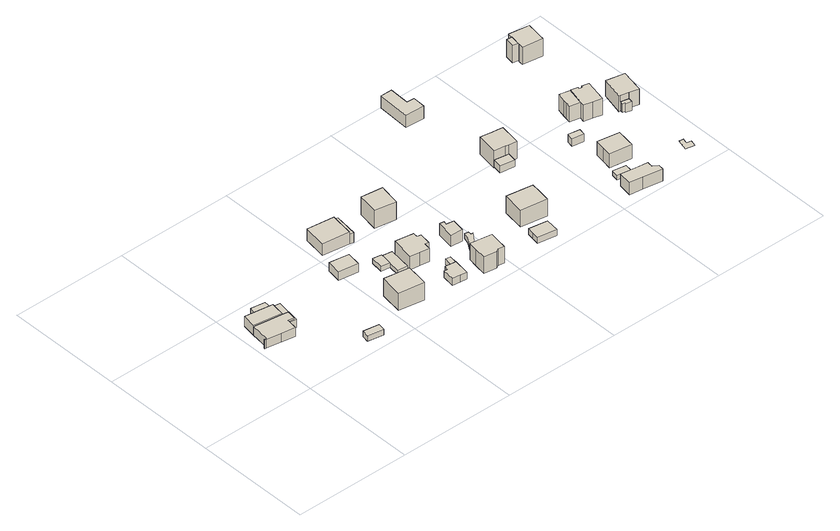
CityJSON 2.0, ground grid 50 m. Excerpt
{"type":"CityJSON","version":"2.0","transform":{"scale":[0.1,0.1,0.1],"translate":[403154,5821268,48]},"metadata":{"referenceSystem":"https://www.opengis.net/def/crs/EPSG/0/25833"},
"CityObjects":{
"building1":{"type":"Building","attributes":{"Gemeindeschluessel":"11000010","BezugspunktDach":"2200","function":"31001_1010","measuredHeight":5.7,"storeysAboveGround":1},"address":[{"country":"Germany","locality":"Berlin","thoroughfareNumber":"59","thoroughfareName":"Irmfriedstraße"}],"geometry":[{"type":"Solid","lod":"1","boundaries":[[[[0,1,2,3,4,5,6,7,8,9,10,11,12]],[[13,14,15,16,17,18,19,20,21,22,23,24,25]],[[13,25,12,11]],[[14,13,11,10]],[[15,14,10,9]],[[16,15,9,8]],[[17,16,8,7]],[[18,17,7,6]],[[19,18,6,5]],[[20,19,5,4]],[[21,20,4,3]],[[22,21,3,2]],[[23,22,2,1]],[[24,23,1,0]],[[25,24,0,12]]]]}]},
"building2":{"type":"Building","attributes":{"Gemeindeschluessel":"11000010","BezugspunktDach":"2200","function":"31001_2463","measuredHeight":5.42,"storeysAboveGround":1},"address":[{"country":"Germany","locality":"Berlin","thoroughfareNumber":"59 (1)","thoroughfareName":"Irmfriedstraße"}],"geometry":[{"type":"Solid","lod":"1","boundaries":[[[[26,27,28,29,30]],[[31,32,33,17,15]],[[31,15,30,29]],[[32,31,29,28]],[[33,32,28,27]],[[17,33,27,26]],[[15,17,26,30]]]]}]},
"building3":{"type":"Building","attributes":{"Gemeindeschluessel":"11000010","BezugspunktDach":"2200","function":"31001_2000","measuredHeight":2.19,"storeysAboveGround":1},"address":[{"country":"Germany","locality":"Berlin","thoroughfareNumber":"42 (1)","thoroughfareName":"Alwineweg"}],"geometry":[{"type":"Solid","lod":"1","boundaries":[[[[34,35,36,37]],[[38,39,40,41]],[[38,41,37,36]],[[39,38,36,35]],[[40,39,35,34]],[[41,40,34,37]]]]}]},
"building4":{"type":"Building","attributes":{"Gemeindeschluessel":"11000010","BezugspunktDach":"2200","function":"51009_1610","measuredHeight":3.6,"storeysAboveGround":0},"address":[{"country":"Germany","locality":"Berlin"}],"geometry":[{"type":"Solid","lod":"1","boundaries":[[[[42,43,44,45,46,47,48,49,50]],[[51,52,53,54,55,56,57,58,59]],[[51,59,50,49]],[[52,51,49,48]],[[53,52,48,47]],[[54,53,47,46]],[[55,54,46,45]],[[56,55,45,44]],[[57,56,44,43]],[[58,57,43,42]],[[59,58,42,50]]]]}]},
"building5":{"type":"Building","attributes":{"Gemeindeschluessel":"11000010","BezugspunktDach":"2200","function":"51009_1610","measuredHeight":2.49,"storeysAboveGround":0},"address":[{"country":"Germany","locality":"Berlin"}],"geometry":[{"type":"Solid","lod":"1","boundaries":[[[[60,61,62,63]],[[64,65,66,67]],[[64,67,63,62]],[[65,64,62,61]],[[66,65,61,60]],[[67,66,60,63]]]]}]},
"building6":{"type":"Building","attributes":{"Gemeindeschluessel":"11000010","BezugspunktDach":"2200","function":"31001_1010","measuredHeight":10.47,"storeysAboveGround":2},"address":[{"country":"Germany","locality":"Berlin","thoroughfareNumber":"58","thoroughfareName":"Irmfriedstraße"}],"geometry":[{"type":"Solid","lod":"1","boundaries":[[[[68,69,70,71,72]],[[73,74,75,76,77]],[[73,77,72,71]],[[74,73,71,70]],[[75,74,70,69]],[[76,75,69,68]],[[77,76,68,72]]]]}]},
"building7":{"type":"Building","attributes":{"Gemeindeschluessel":"11000010","BezugspunktDach":"2200","function":"31001_1010","measuredHeight":4.68,"storeysAboveGround":1},"address":[{"country":"Germany","locality":"Berlin","thoroughfareNumber":"62","thoroughfareName":"Irmfriedstraße"}],"geometry":[{"type":"Solid","lod":"1","boundaries":[[[[78,79,80,81,82]],[[83,84,85,86,87]],[[83,87,82,81]],[[84,83,81,80]],[[85,84,80,79]],[[86,85,79,78]],[[87,86,78,82]]]]}]},
"building8":{"type":"Building","attributes":{"Gemeindeschluessel":"11000010","BezugspunktDach":"2200","function":"31001_2000","measuredHeight":2.21,"storeysAboveGround":1},"address":[{"country":"Germany","locality":"Berlin","thoroughfareNumber":"62 (1)","thoroughfareName":"Irmfriedstraße"}],"geometry":[{"type":"Solid","lod":"1","boundaries":[[[[88,89,90,91,92]],[[93,94,95,96,97]],[[93,97,92,91]],[[94,93,91,90]],[[95,94,90,89]],[[96,95,89,88]],[[97,96,88,92]]]]}]},
"building9":{"type":"Building","attributes":{"Gemeindeschluessel":"11000010","BezugspunktDach":"2200","function":"31001_1010","measuredHeight":6.75,"storeysAboveGround":1},"address":[{"country":"Germany","locality":"Berlin","thoroughfareNumber":"2","thoroughfareName":"Völklinger Straße"}],"geometry":[{"type":"Solid","lod":"1","boundaries":[[[[98,99,100,101,102]],[[103,104,105,106,107]],[[103,107,102,101]],[[104,103,101,100]],[[105,104,100,99]],[[106,105,99,98]],[[107,106,98,102]]]]}]},
"building10":{"type":"Building","attributes":{"Gemeindeschluessel":"11000010","BezugspunktDach":"2200","function":"31001_2000","measuredHeight":2.15,"storeysAboveGround":1},"address":[{"country":"Germany","locality":"Berlin","thoroughfareNumber":"4 (1)","thoroughfareName":"Völklinger Straße"}],"geometry":[{"type":"Solid","lod":"1","boundaries":[[[[108,109,89,88,110]],[[111,112,113,114,115]],[[111,115,110,88]],[[112,111,88,89]],[[113,112,89,109]],[[114,113,109,108]],[[115,114,108,110]]]]}]},
"building11":{"type":"Building","attributes":{"Gemeindeschluessel":"11000010","BezugspunktDach":"2200","function":"51009_1610","measuredHeight":4.36,"storeysAboveGround":0},"address":[{"country":"Germany","locality":"Berlin"}],"geometry":[{"type":"Solid","lod":"1","boundaries":[[[[116,117,118,119]],[[120,121,122,123]],[[120,123,119,118]],[[121,120,118,117]],[[122,121,117,116]],[[123,122,116,119]]]]}]},
"building12":{"type":"Building","attributes":{"Gemeindeschluessel":"11000010","BezugspunktDach":"2200","function":"31001_1312","measuredHeight":4.46,"storeysAboveGround":1},"address":[{"country":"Germany","locality":"Berlin","thoroughfareNumber":"58 (1)","thoroughfareName":"Irmfriedstraße"}],"geometry":[{"type":"Solid","lod":"1","boundaries":[[[[124,125,126,127,128,129,130,131,132]],[[133,134,135,136,137,138,139,140,141]],[[133,141,132,131]],[[134,133,131,130]],[[135,134,130,129]],[[136,135,129,128]],[[137,136,128,127]],[[138,137,127,126]],[[139,138,126,125]],[[140,139,125,124]],[[141,140,124,132]]]]}]},
"building13":{"type":"Building","attributes":{"Gemeindeschluessel":"11000010","BezugspunktDach":"2200","function":"31001_1010","measuredHeight":7.45,"storeysAboveGround":1},"address":[{"country":"Germany","locality":"Berlin","thoroughfareNumber":"4","thoroughfareName":"Völklinger Straße"}],"geometry":[{"type":"Solid","lod":"1","boundaries":[[[[142,143,144,145,146,147,148,149,150,151]],[[152,153,154,155,156,157,158,159,160,161]],[[152,161,151,150]],[[153,152,150,149]],[[154,153,149,148]],[[155,154,148,147]],[[156,155,147,146]],[[157,156,146,145]],[[158,157,145,144]],[[159,158,144,143]],[[160,159,143,142]],[[161,160,142,151]]]]}]},
"building14":{"type":"Building","attributes":{"Gemeindeschluessel":"11000010","BezugspunktDach":"2200","function":"31001_2723","measuredHeight":2.62,"storeysAboveGround":1},"address":[{"country":"Germany","locality":"Berlin","thoroughfareNumber":"58 (2)","thoroughfareName":"Irmfriedstraße"}],"geometry":[{"type":"Solid","lod":"1","boundaries":[[[[162,163,164,165]],[[166,167,168,169]],[[166,169,165,164]],[[167,166,164,163]],[[168,167,163,162]],[[169,168,162,165]]]]}]},
"building15":{"type":"Building","attributes":{"Gemeindeschluessel":"11000010","BezugspunktDach":"2200","function":"31001_1010","measuredHeight":8.01,"storeysAboveGround":1},"address":[{"country":"Germany","locality":"Berlin","thoroughfareNumber":"55A","thoroughfareName":"Siegmarstraße"}],"geometry":[{"type":"Solid","lod":"1","boundaries":[[[[170,171,172,173,174,175,176,177]],[[178,179,180,181,182,183,184,185]],[[178,185,177,176]],[[179,178,176,175]],[[180,179,175,174]],[[181,180,174,173]],[[182,181,173,172]],[[183,182,172,171]],[[184,183,171,170]],[[185,184,170,177]]]]}]},
"building16":{"type":"Building","attributes":{"Gemeindeschluessel":"11000010","BezugspunktDach":"2200","function":"31001_1010","measuredHeight":8.72,"storeysAboveGround":1},"address":[{"country":"Germany","locality":"Berlin","thoroughfareNumber":"6","thoroughfareName":"Völklinger Straße"}],"geometry":[{"type":"Solid","lod":"1","boundaries":[[[[186,187,188,189]],[[190,191,192,193]],[[190,193,189,188]],[[191,190,188,187]],[[192,191,187,186]],[[193,192,186,189]]]]}]},
"building17":{"type":"Building","attributes":{"Gemeindeschluessel":"11000010","BezugspunktDach":"2200","function":"31001_1010","measuredHeight":5.23,"storeysAboveGround":1},"address":[{"country":"Germany","locality":"Berlin","thoroughfareNumber":"8","thoroughfareName":"Völklinger Straße"}],"geometry":[{"type":"Solid","lod":"1","boundaries":[[[[194,195,196,197,198,199]],[[200,201,202,203,204,205]],[[200,205,199,198]],[[201,200,198,197]],[[202,201,197,196]],[[203,202,196,195]],[[204,203,195,194]],[[205,204,194,199]]]]}]},
"building18":{"type":"Building","attributes":{"Gemeindeschluessel":"11000010","BezugspunktDach":"2200","function":"31001_2000","measuredHeight":2.24,"storeysAboveGround":1},"address":[{"country":"Germany","locality":"Berlin","thoroughfareNumber":"8 (1)","thoroughfareName":"Völklinger Straße"}],"geometry":[{"type":"Solid","lod":"1","boundaries":[[[[206,207,208,209,210,211,212]],[[213,214,215,216,217,218,219]],[[213,219,212,211]],[[214,213,211,210]],[[215,214,210,209]],[[216,215,209,208]],[[217,216,208,207]],[[218,217,207,206]],[[219,218,206,212]]]]}]},
"building19":{"type":"Building","attributes":{"Gemeindeschluessel":"11000010","BezugspunktDach":"2200","function":"31001_2723","measuredHeight":3.38,"storeysAboveGround":1},"address":[{"country":"Germany","locality":"Berlin","thoroughfareNumber":"55 (1)","thoroughfareName":"Siegmarstraße"}],"geometry":[{"type":"Solid","lod":"1","boundaries":[[[[220,221,222,223,224,225]],[[226,227,228,229,230,231]],[[226,231,225,224]],[[227,226,224,223]],[[228,227,223,222]],[[229,228,222,221]],[[230,229,221,220]],[[231,230,220,225]]]]}]},
"building20":{"type":"Building","attributes":{"Gemeindeschluessel":"11000010","BezugspunktDach":"2200","function":"31001_1010","measuredHeight":10.03,"storeysAboveGround":1},"address":[{"country":"Germany","locality":"Berlin","thoroughfareNumber":"57","thoroughfareName":"Siegmarstraße"}],"geometry":[{"type":"Solid","lod":"1","boundaries":[[[[232,233,234,235,236]],[[237,238,239,240,241]],[[237,241,236,235]],[[238,237,235,234]],[[239,238,234,233]],[[240,239,233,232]],[[241,240,232,236]]]]}]},
"building21":{"type":"Building","attributes":{"Gemeindeschluessel":"11000010","BezugspunktDach":"2200","function":"31001_2463","measuredHeight":4.33,"storeysAboveGround":1},"address":[{"country":"Germany","locality":"Berlin","thoroughfareNumber":"59 (1)","thoroughfareName":"Siegmarstraße"}],"geometry":[{"type":"Solid","lod":"1","boundaries":[[[[242,243,244,245,246]],[[247,248,249,250,251]],[[247,251,246,245]],[[248,247,245,244]],[[249,248,244,243]],[[250,249,243,242]],[[251,250,242,246]]]]}]},
"building22":{"type":"Building","attributes":{"Gemeindeschluessel":"11000010","BezugspunktDach":"2200","function":"31001_1010","measuredHeight":9.42,"storeysAboveGround":1},"address":[{"country":"Germany","locality":"Berlin","thoroughfareNumber":"59","thoroughfareName":"Siegmarstraße"}],"geometry":[{"type":"Solid","lod":"1","boundaries":[[[[252,253,254,255,256,257,258,259,260]],[[261,262,263,264,265,266,267,268,269]],[[261,269,260,259]],[[262,261,259,258]],[[263,262,258,257]],[[264,263,257,256]],[[265,264,256,255]],[[266,265,255,254]],[[267,266,254,253]],[[268,267,253,252]],[[269,268,252,260]]]]}]},
"building23":{"type":"Building","attributes":{"Gemeindeschluessel":"11000010","BezugspunktDach":"2200","function":"31001_1010","measuredHeight":5.59,"storeysAboveGround":2},"address":[{"country":"Germany","locality":"Berlin","thoroughfareNumber":"9","thoroughfareName":"Völklinger Straße"}],"geometry":[{"type":"Solid","lod":"1","boundaries":[[[[270,271,272,273,274,275]],[[276,277,278,279,280,281]],[[276,281,275,274]],[[277,276,274,273]],[[278,277,273,272]],[[279,278,272,271]],[[280,279,271,270]],[[281,280,270,275]]]]}]},
"building24":{"type":"Building","attributes":{"Gemeindeschluessel":"11000010","BezugspunktDach":"2200","function":"31001_1010","measuredHeight":8.31,"storeysAboveGround":1},"address":[{"country":"Germany","locality":"Berlin","thoroughfareNumber":"56A","thoroughfareName":"Siegmarstraße"}],"geometry":[{"type":"Solid","lod":"1","boundaries":[[[[282,283,284,285,286,287,288,289]],[[290,291,292,293,294,295,296,297]],[[290,297,289,288]],[[291,290,288,287]],[[292,291,287,286]],[[293,292,286,285]],[[294,293,285,284]],[[295,294,284,283]],[[296,295,283,282]],[[297,296,282,289]]]]}]},
"building25":{"type":"Building","attributes":{"Gemeindeschluessel":"11000010","BezugspunktDach":"2200","function":"31001_2000","measuredHeight":2.13,"storeysAboveGround":1},"address":[{"country":"Germany","locality":"Berlin","thoroughfareNumber":"58 (1)","thoroughfareName":"Siegmarstraße"}],"geometry":[{"type":"Solid","lod":"1","boundaries":[[[[298,299,300,301]],[[302,303,304,305]],[[302,305,301,300]],[[303,302,300,299]],[[304,303,299,298]],[[305,304,298,301]]]]}]},
"building26":{"type":"Building","attributes":{"Gemeindeschluessel":"11000010","BezugspunktDach":"2200","function":"31001_1010","measuredHeight":7.63,"storeysAboveGround":1},"address":[{"country":"Germany","locality":"Berlin","thoroughfareNumber":"58","thoroughfareName":"Siegmarstraße"}],"geometry":[{"type":"Solid","lod":"1","boundaries":[[[[306,307,308,309,310,311]],[[312,313,314,315,316,317]],[[312,317,311,310]],[[313,312,310,309]],[[314,313,309,308]],[[315,314,308,307]],[[316,315,307,306]],[[317,316,306,311]]]]}]},
"building27":{"type":"Building","attributes":{"Gemeindeschluessel":"11000010","BezugspunktDach":"2200","function":"31001_2000","measuredHeight":4.09,"storeysAboveGround":1},"address":[{"country":"Germany","locality":"Berlin","thoroughfareNumber":"12 (1)","thoroughfareName":"Völklinger Straße"}],"geometry":[{"type":"Solid","lod":"1","boundaries":[[[[318,319,320,321]],[[322,323,324,325]],[[322,325,321,320]],[[323,322,320,319]],[[324,323,319,318]],[[325,324,318,321]]]]}]},
"building28":{"type":"Building","attributes":{"Gemeindeschluessel":"11000010","function":"31001_1010"},"address":[{"country":"Germany","locality":"Berlin","thoroughfareNumber":"12","thoroughfareName":"Völklinger Straße"}],"children":["building28-1","building28-2"]},
"building28-1":{"type":"BuildingPart","attributes":{"BezugspunktDach":"2200","measuredHeight":8.45,"storeysAboveGround":1},"parents":["building28"],"geometry":[{"type":"MultiSurface","lod":"1","boundaries":[[[326,327,328,329,330,331,332,333,334,335,336]],[[337,338,339,340,341,342,343,344,345,346,347]],[[337,347,336,335]],[[338,348,349,350,351,335,334]],[[352,337,353]],[[339,338,334,333]],[[340,339,333,332]],[[341,340,332,331]],[[342,341,331,330]],[[343,342,330,329]],[[344,343,329,328]],[[345,344,328,327]],[[346,345,327,326]],[[347,346,326,336]],[[354,349,348,338,355]],[[352,353,350,349,354]],[[353,337,351,350]]]}]},
"building28-2":{"type":"BuildingPart","attributes":{"BezugspunktDach":"2200","measuredHeight":8.44,"storeysAboveGround":1},"parents":["building28"],"geometry":[{"type":"MultiSurface","lod":"1","boundaries":[[[351,350,349,348,356,357,358,359]],[[360,361,362,338,354,353,337,363]],[[360,363,359,358]],[[361,360,358,357]],[[362,361,357,356]],[[338,362,356,348]],[[363,337,351,359]],[[354,338,348,349]],[[353,364,354,365,349,350]],[[337,366,353,350,351]]]}]},
"building29":{"type":"Building","attributes":{"Gemeindeschluessel":"11000010","BezugspunktDach":"2200","function":"31001_1312","measuredHeight":0.09,"storeysAboveGround":1},"address":[{"country":"Germany","locality":"Berlin","thoroughfareNumber":"58 (2)","thoroughfareName":"Siegmarstraße"}],"geometry":[{"type":"Solid","lod":"1","boundaries":[[[[367,368,369,370,371,372]],[[373,374,375,376,377,378]],[[373,378,372,371]],[[374,373,371,370]],[[375,374,370,369]],[[376,375,369,368]],[[377,376,368,367]],[[378,377,367,372]]]]}]},
"building30":{"type":"Building","attributes":{"Gemeindeschluessel":"11000010","function":"31001_1010"},"address":[{"country":"Germany","locality":"Berlin","thoroughfareNumber":"14","thoroughfareName":"Völklinger Straße"}],"children":["building30-1","building30-2"]},
"building30-1":{"type":"BuildingPart","attributes":{"BezugspunktDach":"2200","measuredHeight":8.37,"storeysAboveGround":2},"parents":["building30"],"geometry":[{"type":"MultiSurface","lod":"1","boundaries":[[[379,380,381,382,383,384,385,386]],[[387,388,389,390,391,392,393,394]],[[387,394,386,385]],[[388,387,385,384]],[[389,388,384,383]],[[390,389,383,382]],[[391,390,382,381]],[[392,391,381,380]],[[395,396,397,380,379]],[[393,392,398,399]],[[394,393,379,386]],[[399,398,397,396,395]]]}]},
"building30-2":{"type":"BuildingPart","attributes":{"BezugspunktDach":"2200","measuredHeight":4.06,"storeysAboveGround":2},"parents":["building30"],"geometry":[{"type":"Solid","lod":"1","boundaries":[[[[400,401,402,396,395,403]],[[399,398,404,405,406,407]],[[399,407,403,395]],[[404,398,396,402]],[[405,404,402,401]],[[406,405,401,400]],[[407,406,400,403]],[[399,395,396,398]]]]}]},
"building31":{"type":"Building","attributes":{"Gemeindeschluessel":"11000010","function":"31001_1010"},"address":[{"country":"Germany","locality":"Berlin","thoroughfareNumber":"11","thoroughfareName":"Völklinger Straße"}],"children":["building31-1","building31-2"]},
"building31-1":{"type":"BuildingPart","attributes":{"BezugspunktDach":"2200","measuredHeight":9.86,"storeysAboveGround":2},"parents":["building31"],"geometry":[{"type":"MultiSurface","lod":"1","boundaries":[[[408,409,410,411,412,413,414,415,416,417]],[[418,419,420,421,422,423,424,425,426,427]],[[418,427,417,416]],[[419,418,416,415]],[[415,419,420,419,415,414]],[[421,420,414,413]],[[422,421,413,412]],[[423,422,412,411]],[[424,423,411,410]],[[425,424,410,409]],[[426,425,409,408]],[[427,426,408,417]]]}]},
"building31-2":{"type":"BuildingPart","attributes":{"BezugspunktDach":"2200","measuredHeight":7.85,"storeysAboveGround":2},"parents":["building31"],"geometry":[{"type":"MultiSurface","lod":"1","boundaries":[[[415,414,428,429]],[[430,420,419,431]],[[430,431,429,428]],[[420,430,428,414]],[[431,419,415,429]],[[419,420,432,414,415]]]}]}
},
"vertices":[
[10,243,81],[71,233,81],[131,224,81],[137,265,81],[138,271,81],[163,267,81],[169,306,81],[144,310,81],[84,318,81],[24,327,81],[13,248,81],[3,249,81],[3,244,81],[3,249,41],[13,248,41],[24,327,41],[84,318,41],[144,310,41],[169,306,41],[163,267,41],[138,271,41],[137,265,41],[131,224,41],[71,233,41],[10,243,41],[3,244,41],
[144,310,86],[153,369,86],[93,378,86],[33,387,86],[24,327,86],[33,387,41],[93,378,41],[153,369,41],
[155,378,63],[160,417,63],[98,427,63],[92,387,63],[98,427,41],[160,417,41],[155,378,41],[92,387,41],
[168,260,76],[184,366,76],[153,370,76],[153,369,76],[144,310,76],[169,306,76],[163,267,76],[138,271,76],[137,265,76],[138,271,40],[163,267,40],[169,306,40],[144,310,40],[153,369,40],[153,370,40],[184,366,40],[168,260,40],[137,265,40],
[375,27,59],[381,58,59],[313,69,59],[307,39,59],[313,69,34],[381,58,34],[375,27,34],[307,39,34],
[613,74,114],[621,123,114],[628,172,114],[519,189,114],[504,91,114],[519,189,35],[628,172,35],[621,123,35],[613,74,35],[504,91,35],
[548,352,67],[557,414,67],[515,421,67],[473,427,67],[464,365,67],[473,427,29],[515,421,29],[557,414,29],[548,352,29],[464,365,29],
[648,296,50],[655,345,50],[656,350,50],[618,356,50],[610,303,50],[618,356,28],[656,350,28],[655,345,28],[648,296,28],[610,303,28],
[629,490,83],[636,540,83],[644,590,83],[529,605,83],[514,506,83],[529,605,29],[644,590,29],[636,540,29],[629,490,29],[514,506,29],
[682,241,50],[696,339,50],[641,247,50],[648,296,29],[655,345,29],[696,339,29],[682,241,29],[641,247,29],
[647,488,72],[661,588,72],[644,590,72],[629,490,72],[644,590,28],[661,588,28],[647,488,28],[629,490,28],
[779,68,61],[806,64,61],[817,135,61],[795,138,61],[794,138,61],[770,142,61],[765,122,61],[751,125,61],[744,73,61],[751,125,30],[765,122,30],[770,142,30],[794,138,30],[795,138,30],[817,135,30],[806,64,30],[779,68,30],[744,73,30],
[733,233,90],[773,227,90],[777,255,90],[794,253,90],[801,303,90],[785,307,90],[787,326,90],[748,333,90],[709,339,90],[692,239,90],[709,339,29],[748,333,29],[787,326,29],[785,307,29],[801,303,29],[794,253,29],[777,255,29],[773,227,29],[733,233,29],[692,239,29],
[817,135,59],[823,170,59],[801,174,59],[795,138,59],[801,174,32],[823,170,32],[817,135,32],[795,138,32],
[925,38,107],[937,46,107],[964,41,107],[971,82,107],[977,122,107],[885,137,107],[878,97,107],[870,46,107],[878,97,32],[885,137,32],[977,122,32],[971,82,32],[964,41,32],[937,46,32],[925,38,32],[870,46,32],
[847,485,106],[864,576,106],[772,589,106],[756,500,106],[772,589,25],[864,576,25],[847,485,25],[756,500,25],
[938,234,81],[947,291,81],[915,296,81],[919,311,81],[899,314,81],[886,239,81],[899,314,29],[919,311,29],[915,296,29],[947,291,29],[938,234,29],[886,239,29],
[937,170,52],[976,221,52],[967,223,52],[968,236,52],[952,239,52],[942,210,52],[922,181,52],[942,210,30],[952,239,30],[968,236,30],[967,223,30],[976,221,30],[937,170,30],[922,181,30],
[1203,27,62],[1207,56,62],[1211,86,62],[1131,99,62],[1127,70,62],[1122,41,62],[1127,70,35],[1131,99,35],[1211,86,35],[1207,56,35],[1203,27,35],[1122,41,35],
[1256,136,106],[1263,183,106],[1270,230,106],[1157,248,106],[1143,154,106],[1157,248,29],[1270,230,29],[1263,183,29],[1256,136,29],[1143,154,29],
[1353,418,61],[1359,457,61],[1328,462,61],[1297,467,61],[1291,427,61],[1297,467,30],[1328,462,30],[1359,457,30],[1353,418,30],[1291,427,30],
[1346,459,103],[1359,457,103],[1395,452,103],[1408,543,103],[1384,547,103],[1360,550,103],[1333,555,103],[1312,558,103],[1297,467,103],[1312,558,25],[1333,555,25],[1360,550,25],[1384,547,25],[1408,543,25],[1395,452,25],[1359,457,25],[1346,459,25],[1297,467,25],
[1309,852,68],[1312,907,68],[1279,909,68],[1283,995,68],[1235,996,68],[1227,856,68],[1235,996,12],[1283,995,12],[1279,909,12],[1312,907,12],[1309,852,12],[1227,856,12],
[1602,14,93],[1684,1,93],[1687,25,93],[1665,40,93],[1668,63,93],[1611,71,93],[1554,80,93],[1545,22,93],[1554,80,37],[1611,71,37],[1668,63,37],[1665,40,37],[1687,25,37],[1684,1,37],[1602,14,37],[1545,22,37],
[1625,105,57],[1629,135,57],[1573,145,57],[1568,114,57],[1573,145,36],[1629,135,36],[1625,105,36],[1568,114,36],
[1693,174,94],[1699,214,94],[1706,254,94],[1612,270,94],[1605,229,94],[1598,188,94],[1605,229,31],[1612,270,31],[1706,254,31],[1699,214,31],[1693,174,31],[1598,188,31],
[1631,360,63],[1636,388,63],[1587,397,63],[1582,368,63],[1587,397,28],[1636,388,28],[1631,360,28],[1582,368,28],
[1746,441,98],[1784,432,98],[1806,527,98],[1776,534,98],[1774,527,98],[1767,528,98],[1760,530,98],[1761,537,98],[1731,544,98],[1714,470,98],[1709,449,98],[1714,470,23],[1731,544,23],[1761,537,23],[1760,530,23],[1767,528,23],[1774,527,23],[1776,534,23],[1806,527,23],[1784,432,23],[1746,441,23],[1709,449,23],[1731,544,96],[1726,523,96],[1723,507,96],[1714,470,96],[1724,513,23],[1723,507,23],[1726,523,23],[1728,529,23],
[1686,555,96],[1678,517,96],[1674,501,96],[1669,480,96],[1674,501,23],[1678,517,23],[1686,555,23],[1669,480,23],[1724,512,23],[1726,523,24],[1718,488,23],
[1904,74,35],[1911,102,35],[1891,106,35],[1896,128,35],[1878,131,35],[1866,83,35],[1878,131,34],[1896,128,34],[1891,106,34],[1911,102,34],[1904,74,34],[1866,83,34],
[1846,404,95],[1879,397,95],[1880,397,95],[1920,388,95],[1940,486,95],[1901,494,95],[1862,502,95],[1839,405,95],[1862,502,23],[1901,494,23],[1940,486,23],[1920,388,23],[1880,397,23],[1879,397,23],[1846,404,23],[1839,405,23],[1846,404,67],[1879,397,67],[1879,397,46],[1879,397,27],[1846,404,27],
[1852,388,67],[1850,382,67],[1875,377,67],[1842,391,67],[1875,377,27],[1850,382,27],[1852,388,27],[1842,391,27],
[1859,831,88],[1862,849,88],[1870,901,88],[1873,919,88],[1786,932,88],[1783,914,88],[1783,911,88],[1777,870,88],[1775,862,88],[1772,844,88],[1775,862,9],[1777,870,9],[1783,911,9],[1783,914,9],[1786,932,9],[1873,919,9],[1870,901,9],[1862,849,9],[1859,831,9],[1772,844,9],
[1759,914,88],[1753,874,88],[1759,914,9],[1753,874,9],[1783,911,68]
]}
